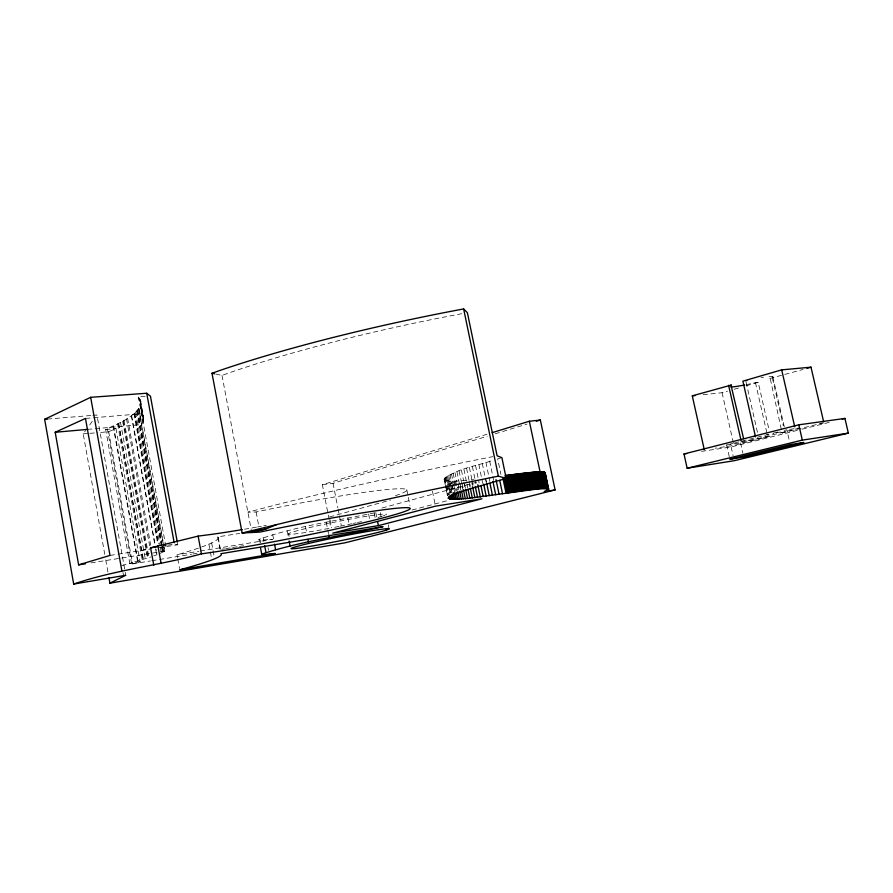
<?xml version="1.0" encoding="UTF-8"?>
<svg xmlns="http://www.w3.org/2000/svg" width="893" height="893" viewBox="0 0 893 893"><rect width="100%" height="100%" fill="white"/><g stroke="black" fill="none" stroke-linecap="round" stroke-linejoin="round"><path stroke-width="0.67" stroke-dasharray="4.46 3.35" d="M145.135 396.615C132.197 395.152 142.523 398.445 140.893 403.748L143.74 420.268L141.686 424.555L89.512 429.209M447.449 495.459L444.145 479.262C457.183 467.809 477.521 466.191 493.595 459.984M143.349 421.92L140.413 405.891L140.893 403.748M143.74 420.268L140.48 399.964M121.749 565.649L129.798 563.416L105.642 429.5C117.954 423.349 133.079 418.393 140.413 405.891M104.771 554.419L83.216 433.831L85.639 430.504M89.668 424.968L92.894 420.547M160.215 553.37L164.848 551.115L138.783 408.693M741.458 440.908L741.201 441.03A22.727 1.116 -12.2 0 0 741 441.298L741.112 441.354A22.727 1.116 -12.2 0 0 754.127 439.456L755.456 439.2A22.727 1.116 -12.2 0 0 759.597 438.363L761.015 438.072A22.727 1.116 -12.2 0 0 766.73 436.833L770.492 436.208L733.923 445.406L715.07 448.186M259.405 542.107L258.903 539.428C296.822 525.921 337.275 520.719 376.545 512.403M108.689 431.71L115.967 428.562L140.089 561.73L132.555 563.885L108.689 431.71L99.19 432.58M383.086 515.942L384.894 515.261M823.871 422.78L782.112 432.982L770.19 378.331A22.638 1.953 -12.6 0 0 772.244 377.393L772.534 377.203A22.638 1.953 -12.6 0 0 765.814 376.891M153.719 555.904L156.989 554.709L155.996 549.251M215.749 374.078L222 375.428L227.76 373.352A298.764 43.031 -11.6 0 1 461.67 313.722M140.089 561.73L129.798 563.416L150.727 556.964M329.115 519.358L322.362 484.743L488.203 433.864M322.362 484.743L333.033 483.303L487.187 436.253M495.157 433.819L527.049 424.086M782.112 432.982L782.636 432.826A22.727 1.116 -12.2 0 0 784.746 432.1L785.047 431.955A22.727 1.116 -12.2 0 0 785.394 431.665L785.315 431.598A22.727 1.116 -12.2 0 0 781.353 431.899M141.753 550.434L149.332 548.202M703.126 394.706L722.08 392.719L727.438 391.19M734.135 389.259L740.833 387.339M746.18 385.798L758.235 382.338L768.951 429.477M769.677 378.532L803.03 369.479M500.839 457.953L497.669 458.835L500.895 474.35M329.55 516.947L390.699 499.991M381.958 508.039L477.108 482.097M411.997 510.037L448.23 500.448M729.257 456.669L726.634 444.971L733.186 443.308M734.492 442.984L768.906 434.277M777.915 432L771.563 433.607L772.378 433.451A22.727 1.116 -12.2 0 1 773.695 433.194M784.277 430.393L786.822 429.745L789.289 440.539M726.634 444.971L740.543 442.928L799.302 428.127M701.507 451.378L731.133 446.969L800.742 429.511M802.081 429.176L831.539 421.786M758.235 382.338L754.462 382.863A22.638 1.953 -12.6 0 1 748.78 384.135L747.374 384.436A22.638 1.953 -12.6 0 1 745.968 384.727M177.517 557.545L177.015 554.821L198.849 551.271M200.211 551.048L272.544 539.283L260.142 540.265L258.903 539.428M132.555 563.885L150.392 560.971M151.754 560.748L191.537 554.229M192.91 554.006L197.029 553.336M221.721 549.295L224.456 548.849M225.829 548.626L231.32 547.722M232.693 547.498L238.174 546.605M239.547 546.382L243.666 545.701M90.952 562.903L164.848 551.115M201.606 546.996A397.575 20.986 -10.3 0 0 211.128 543.167L211.808 542.855A397.575 20.986 -10.3 0 0 217.747 536.872L239.748 533.411M166.377 545.355L162.336 545.991L165.886 546.639L138.504 397.106M167.717 545.154L174.448 544.094L177.785 544.775L177.283 542.051M110.006 555.424L116.626 554.386M117.943 554.185L149.801 549.173M159.188 547.699L177.785 544.775M789.568 429.354L799.202 427.993M819.897 423.338L822.553 422.969M471.225 479.954L473.904 479.675M105.642 429.5L115.967 428.562M85.471 418.426L92.314 417.857M93.676 417.734L141.552 413.749L143.494 416.395L144.03 419.085M47.407 419.074L91.432 415.457M92.805 415.345L96.935 415.011L125.779 575.259M466.191 480.412C459.136 480.188 450.373 483.113 444.145 479.262M83.216 433.831L88.53 433.418M89.858 433.317L97.839 432.703M395.398 495.693A120.957 7.747 -11.1 0 0 378.967 490.424A120.957 7.747 -11.1 0 0 256.101 512.002L247.886 512.124L253.824 510.673A301.309 18.463 -11.6 0 1 492.735 456.647M772.836 376.734L784.78 428.986M772.445 378.264L783.317 425.794M755.456 382.617L767.723 436.61M746.09 382.215L757.755 433.674M740.543 442.928L742.853 453.209M722.08 392.719L733.923 445.406M731.133 446.969L733.097 455.72M489.665 461.112L492.601 475.255M492.869 476.538L493.662 480.401M485.892 462.217L488.817 476.315M489.074 477.599L489.877 481.45M485.937 479.619L486.484 482.309M482.276 463.3L486.216 482.376M478.815 464.349L482.733 483.37M475.5 465.376L479.139 482.99M472.364 466.38L474.864 478.525M475.143 479.876L475.969 483.928M469.383 467.352L471.872 479.452M472.14 480.802L473.257 486.183M471.783 482.666L472.341 485.39M466.559 468.289L469.037 480.356M469.316 481.695L470.421 487.053M469.495 484.296L470.053 487.02M463.902 469.193L467.765 488.047M464.639 484.43L465.42 488.259M461.424 470.075L463.601 480.724M463.88 482.064L464.974 487.388M462.15 483.325L463.199 488.449M459.102 470.924L462.909 489.498M460.04 483.459L461.101 488.594M456.948 471.738L460.743 490.246M458.064 483.571L459.382 490.011M454.961 472.52L456.848 481.74M457.93 487.009L458.466 489.643M455.676 481.048L457.529 490.101M453.153 473.268L456.636 490.335M453.945 481.081L456.066 491.463M451.501 473.982L453.376 483.135M453.644 484.452L455.24 492.3M452.349 481.093L454.749 492.802M450.027 474.663L451.891 483.794M452.148 485.089L453.756 492.914M450.887 481.059L451.423 483.671M451.691 484.977L453.287 492.813M448.71 475.322L450.563 484.408M450.831 485.703L452.159 492.188M449.559 480.992L451.97 492.791M447.572 475.936L450.998 492.746M448.375 480.892L450.786 492.735M446.589 476.516L448.163 484.24M448.431 485.535L450.005 493.26M447.326 480.758L450.016 493.963M445.774 477.052L449.447 495.023M445.127 477.565L446.478 484.386M446.757 485.725L448.654 495.035M444.647 478.045L448.052 494.856M444.323 478.481L445.707 485.279M445.964 486.596L447.639 494.8M444.156 478.894L447.583 495.738M432.446 491.273L435.192 504.813M406.817 489.755L409.976 505.494M388.265 524.716L389.047 528.678M380.273 512.66L381.032 516.478M375.774 512.493L376.813 517.75M374.223 513.084L375.227 518.141M368.619 514.022L369.624 519.09M347.89 517.851L349.141 524.236M333.033 483.303L337.811 507.671M338.079 509.032L339.139 514.446M339.407 515.797L341.26 525.274M330.075 519.648L331.66 527.752M329.372 520.686L330.678 527.35M326.269 522.171L327.519 528.567M327.764 529.839L328.512 533.679M305.484 526.636L306.723 533.009M288.584 533.69L289.098 536.358M287.178 530.889L288.394 537.229M272.722 534.606L273.771 540.086M268.034 547.789L268.525 550.378M263.122 537.508L263.893 541.571M256.101 512.002L258.903 526.725M260.142 540.265L260.644 542.899M222 375.428L251.234 529.772M218.216 537.631L220.37 549.162M217.747 536.872L220.169 549.809M211.641 542.933L214.365 557.5M208.906 544.161L210.123 550.724M210.368 552.041L211.596 558.616M177.763 558.906L179.515 568.439M140.101 399.405L143.851 419.911M138.638 397.218L143.193 422.054M138.962 408.38L141.875 424.264M138.582 409.027L164.613 551.271M137.768 409.932L161.957 542.185M162.95 547.632L163.698 551.729M137.355 410.389L162.001 545.143M162.247 546.505L163.24 551.952M137.031 410.791L161.633 545.288M161.879 546.661L162.883 552.153M136.685 411.115L161.253 545.467M161.499 546.84L162.504 552.321M135.636 412.265L160.093 546.081M160.338 547.442L161.343 552.901M134.597 413.124L158.474 543.837M134.475 413.247L158.34 543.904M133.95 413.66L157.76 544.049M131.606 415.591L155.739 547.889M131.327 415.747L155.449 547.989M155.695 549.351L156.688 554.799M127.599 418.292L150.727 545.333M126.549 418.996L149.622 545.768M124.015 420.436L148.941 557.556M123.301 420.871L148.193 557.812M122.654 421.217L147.524 558.036M120.499 422.445L145.258 558.784M118.702 423.349L143.371 559.364M118.479 423.472L143.137 559.442M117.586 423.918L142.21 559.732M113.523 425.95L137.968 561.038M113.121 426.106L137.567 561.15M107.272 428.763L131.494 562.925M122.977 572.513L123.714 576.632M105.742 559.9L107.953 572.223M382.215 516.266A49.986 2.534 -11.3 0 1 375.719 518.13M361.565 521.59A49.986 2.534 -11.3 0 1 357.401 522.539M355.983 522.851A49.986 2.534 -11.3 0 1 353.416 523.41M352.11 523.7A49.986 2.534 -11.3 0 1 340.345 526.167M339.106 526.412A49.986 2.534 -11.3 0 1 331.671 527.886M328.959 528.41A49.986 2.534 -11.3 0 1 291.453 532.462L297.592 530.621A49.986 2.534 -11.3 0 1 356.073 518.063A49.986 2.534 -11.3 0 1 385.809 514.915M266.226 525.385A120.957 7.747 -11.1 0 1 263.77 525.832M261.325 526.278A120.957 7.747 -11.1 0 1 257.675 526.926M256.458 527.149A120.957 7.747 -11.1 0 1 244.537 529.214M198.38 548.135A397.575 20.986 -10.3 0 1 177.015 554.821M761.048 377.639A22.638 1.953 -12.6 0 1 763.548 377.226M766.741 434.567A22.727 1.116 -12.2 0 1 768.192 434.277M776.196 432.737A22.727 1.116 -12.2 0 1 780.46 432.022"/><path stroke-width="1.34" d="M492.188 432.647L529.337 421.25L540.343 420.034L555.111 489.911L544.161 491.663L548.715 488.973L540.265 488.627L467.519 498.473L453.309 499.343L447.996 498.16L451.523 495.336L463.177 490.826L506.208 478.402L501.888 457.651L497.111 455.787L467.374 312.673L463.646 308.933A319.248 46.112 -11.6 0 0 220.962 370.093L211.998 373.263L242.137 532.998L259.919 532.072A121.113 6.206 -11.2 0 1 407.855 510.216A121.113 6.206 -11.2 0 1 215.18 551.863L201.438 553.861C159.144 565.559 115.32 569.767 73.684 584.067L44.65 419.297L90.673 397.318L146.72 393.255L150.448 396.213L177.283 542.051M545.154 473.491L545.132 472.62L543.703 472.129L536.224 472.017L505.103 475.556L508.675 492.757M108.935 577.704L109.906 583.185L125.779 575.259L73.684 584.067M55.199 432.268L85.471 418.426L110.006 555.424L78.629 564.867L55.199 432.268L88.139 429.332M251.748 532.485L265.868 529.013L276.651 524.571M261.694 554.129C301.12 541.125 342.689 535.923 383.052 526.669L220.895 553.693A398.133 16.8 -10.5 0 1 214.778 558.761L214.086 559.04A398.133 16.8 -10.5 0 1 179.772 569.801L275.245 553.459L262.899 554.743L261.694 554.129L260.421 547.442M743.612 438.709L731.01 385.196A22.638 1.953 -12.6 0 0 730.407 385.452M536.358 421.25L540.343 420.034M153.763 565.213L150.593 547.833L198.146 536.113L211.909 534.315A120.957 7.747 -11.1 0 0 242.193 529.616M704.298 449.782L692.287 395.845L731.501 385.006M823.558 421.429L811 367.19L781.676 369.869L742.887 381.144L755.5 436.8M807.015 368.34L811 367.19M378.386 525.631L481.963 498.807L435.471 506.164L332.709 533.154L378.386 525.631L377.594 521.691M683.993 453.979L798.8 424.811L844.923 418.426L848.35 433.127L734.213 460.71L687.152 468.233L683.993 453.979L686.684 453.577M555.111 489.911L344.709 542.877L109.906 583.185M842.244 419.096L844.923 418.426M687.152 468.233L802.316 440.115L848.35 433.127M745.789 380.853L746.805 380.608M265.868 529.013L242.137 532.998L292.848 520.675A322.395 15.84 -11.6 0 1 498.361 476.181L506.208 478.402M78.629 564.867L85.471 563.773M150.593 547.833L157.123 546.806M692.287 395.845L695 395.566M44.65 419.297L47.407 419.074M211.998 373.263L214.499 373.81M798.8 424.811L802.316 440.115M781.676 369.869L794.748 426.854M728.599 385.296L741.034 440.461M545.132 472.62L548.659 489.331M548.525 489.498L544.931 472.497L548.335 489.677M544.507 472.319L548.09 488.616M544.328 472.263L547.755 488.538M544.138 472.218L547.576 488.516M543.926 472.174L547.364 488.482M543.703 472.129L547.141 488.46M543.457 472.096L546.907 488.438M543.201 472.062L546.65 488.415M542.922 472.029L546.382 488.404M542.631 472.006L546.092 488.393M542.319 471.973L545.779 488.393M541.995 471.962L545.456 488.382M541.649 471.939L545.121 488.382M541.292 471.928L544.763 488.393M540.912 471.917L544.384 488.393M540.522 471.917L543.993 488.404M529.337 421.25L543.591 488.426M539.685 471.917L543.167 488.438M539.238 471.917L542.721 488.46M538.78 471.928L542.263 488.482M538.3 471.939L541.794 488.516M537.809 471.95L541.303 488.549M537.296 471.973L540.79 488.583M536.771 471.995L540.265 488.627M536.224 472.017L539.718 488.661M535.655 472.051L539.16 488.717M535.086 472.084L538.591 488.761M534.483 472.129L537.999 488.817M533.869 472.163L537.385 488.873M533.244 472.207L536.76 488.94M532.596 472.263L536.113 488.996M531.938 472.308L535.454 489.074M531.257 472.375L534.784 489.141M530.565 472.43L534.092 489.219M529.85 472.497L533.378 489.297M529.125 472.564L532.652 489.386M528.388 472.631L531.915 489.464M527.629 472.71L531.156 489.554M526.848 472.788L530.386 489.654M526.055 472.866L529.594 489.755M525.251 472.955L528.79 489.855M524.425 473.044L527.964 489.956M523.588 473.134L527.127 490.067M522.729 473.234L526.278 490.179M521.858 473.335L525.408 490.29M520.976 473.435L524.526 490.413M520.072 473.547L523.622 490.536M519.157 473.658L522.706 490.67M518.219 473.781L521.78 490.793M517.27 473.893L520.831 490.927M516.31 474.016L519.871 491.072M515.328 474.15L518.889 491.206M514.335 474.272L517.895 491.351M513.33 474.406L516.891 491.496M512.303 474.551L515.875 491.652M511.265 474.685L514.837 491.809M510.216 474.83L513.788 491.965M509.144 474.987L512.716 492.132M508.072 475.132L511.644 492.3M506.967 475.288L510.55 492.467M506.063 475.411L509.646 492.59M505.293 478.257L508.318 492.813M504.154 478.425L507.179 492.992M503.005 478.592L506.041 493.17M499.745 480.445L502.502 493.729M463.646 308.933L498.361 476.181M496.028 479.619L499.064 494.264M492.936 481.427L495.704 494.778M489.944 483.225L492.434 495.269M486.763 483.649L489.264 495.727M483.682 484.051L486.183 496.162M480.97 485.781L483.191 496.575M477.8 484.776L480.311 496.954M475.299 486.462L477.532 497.312M472.62 486.752L474.864 497.647M470.332 488.393L472.297 497.948M468.021 489.319L469.852 498.227M465.677 489.531L467.519 498.473M463.456 489.721L465.298 498.685M461.625 491.161L463.199 498.874M459.649 491.295L461.223 499.031M457.796 491.396L459.382 499.154M456.334 492.757L457.662 499.254M454.749 492.802L456.077 499.31M453.287 492.813L454.626 499.343M452.238 494.097L453.309 499.343M451.322 495.369L452.126 499.31M450.284 495.291L451.099 499.254M449.67 496.497L450.206 499.154M448.922 496.363L449.458 499.02M328.758 534.952L329.26 537.508M307.951 539.394L308.442 541.939M289.131 541.035L290.102 546.103M274.553 544.194L275.602 549.675M264.663 545.634L265.958 552.41M198.146 536.113L201.438 553.861M146.72 393.255L174.191 542.721M157.882 545.679L161.075 563.182M90.673 397.318L121.805 570.527M744.595 385.006A22.638 1.953 -12.6 0 1 730.842 387.004M385.921 530.219L385.05 530.52A50.041 2.02 -11.4 0 1 321.659 544.328A50.041 2.02 -11.4 0 1 294.288 547.197L300.45 545.478A50.041 2.02 -11.4 0 1 359.008 533.009A50.041 2.02 -11.4 0 1 388.667 529.281L385.921 530.219M790.216 444.58L729.838 459.27L743.724 457.071L803.946 442.47L790.216 444.58"/></g></svg>
